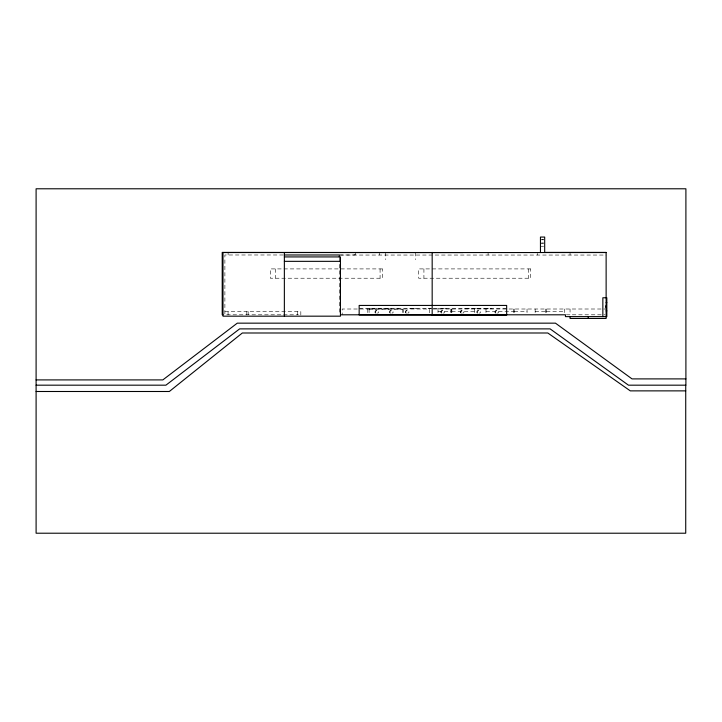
<?xml version="1.0" encoding="UTF-8"?>
<svg xmlns="http://www.w3.org/2000/svg" width="722" height="722" viewBox="0 0 722 722"><rect width="100%" height="100%" fill="white"/><g stroke="black" fill="none" stroke-linecap="round" stroke-linejoin="round"><path stroke-width="0.54" stroke-dasharray="3.61 2.71" d="M541.509 239.542L543.63 239.542M541.509 239.812L543.63 239.812M541.509 242.935L543.63 242.935M540.453 243.332L543.63 243.332M540.453 246.247L543.63 246.247M283.241 254.983L224.885 254.983L224.885 314.801M339.322 254.983L354.809 254.983L354.809 252.402M340.405 255.047L606.128 255.047M359.159 308.384L431.494 308.384M433.281 308.384L506.663 308.384M431.494 308.502L428.101 308.384M464.598 308.429L467.549 308.429M468.181 308.429L469.616 308.429M472.675 308.429L474.363 308.429M474.769 308.429L476.403 308.429M476.935 308.429L478.37 308.429M478.876 308.429L480.563 308.429M483.614 308.429L485.933 308.429M486.438 308.429L488.668 308.429M490.021 308.429L491.465 308.429M433.146 309.007L606.128 309.007M369.095 309.386L402.434 309.386M438.01 311.39L450.799 311.39M451.692 311.39L474.291 311.39M485.987 311.39L513.468 311.39M514.226 311.39L527.033 311.39M535.146 311.39L545.471 311.39M546.491 311.39L564.487 311.39M224.885 311.597L300.821 311.597L300.821 316.173M226.681 314.801L298.448 314.801M566.382 314.801L570.046 314.801L570.046 309.007M572.32 314.801L605.054 314.801M570.046 252.402L570.046 255.047M564.487 309.007L564.487 314.801M546.491 309.007L546.491 313.095M545.471 309.007L545.471 313.095M537.646 253.377L537.646 255.047M535.146 309.007L535.146 314.801M528.351 268.909L528.351 278.223M527.033 309.007L527.033 314.801M514.226 309.007L514.226 314.801M513.468 309.007L513.468 313.095M488.09 252.547L488.09 255.047M485.987 309.007L485.987 313.095M474.291 309.007L474.291 313.095M451.846 309.007L451.846 312.87M451.692 309.007L451.692 313.095M450.799 309.007L450.799 313.095M446.142 308.384L444.698 308.384M444.075 308.384L443.146 308.384M442.676 308.384L441.241 308.384M439.003 308.384L437.568 308.384M438.01 309.007L438.01 313.095M429.283 312.87L429.283 309.007L342.192 309.007L342.192 314.801M423.922 268.909L423.922 278.223M416.089 308.384L414.347 308.384M415.565 252.402L415.565 259.694M413.733 308.384L411.973 308.384M411.666 308.384L409.906 308.384M403.517 309.007L403.517 312.87M402.434 309.007L402.434 314.801M398.869 308.384L395.791 308.384M391.459 308.384L390.024 308.384M389.393 308.384L388.463 308.384M388.003 308.384L386.559 308.384M385.936 308.384L385.007 308.384M385.747 252.402L385.747 259.694M384.636 308.384L383.003 308.384M381.117 308.384L378.283 308.384M380.079 268.909L380.079 278.223M379.447 252.402L379.447 255.047M377.651 308.384L376.216 308.384M374.231 308.384L371.298 308.384M370.882 308.384L369.213 308.384M369.095 309.007L369.095 312.87M367.778 309.007L367.778 314.801M355.603 252.402L355.603 255.047M339.322 258.034L339.322 314.801M297.708 311.597L297.708 314.801M275.651 268.909L275.651 278.223M248.16 311.597L248.16 314.801M246.798 311.597L246.798 314.801M228.107 252.402L228.107 254.983M228.071 311.597L228.071 314.801M495.184 312.996A1.841 1.841 0 0 1 496.781 310.234A1.841 1.841 0 0 1 498.37 312.996M496.113 313.222A1.327 1.327 0 0 1 495.761 311.218A1.327 1.327 0 0 1 497.801 311.218A1.327 1.327 0 0 1 497.44 313.222M477.043 312.996A1.841 1.841 0 0 1 478.641 310.234A1.841 1.841 0 0 1 480.229 312.996M477.973 313.222A1.327 1.327 0 0 1 477.621 311.218A1.327 1.327 0 0 1 479.652 311.218A1.327 1.327 0 0 1 479.3 313.222M460.501 312.996A1.841 1.841 0 0 1 462.098 310.234A1.841 1.841 0 0 1 463.686 312.996M461.43 313.222A1.327 1.327 0 0 1 461.078 311.218A1.327 1.327 0 0 1 463.118 311.218A1.327 1.327 0 0 1 462.757 313.222M441.052 312.996A1.841 1.841 0 0 1 442.649 310.234A1.841 1.841 0 0 1 444.238 312.996M441.981 313.222A1.327 1.327 0 0 1 441.629 311.218A1.327 1.327 0 0 1 443.669 311.218A1.327 1.327 0 0 1 443.308 313.222M405.529 312.996A1.841 1.841 0 0 1 407.118 310.234A1.841 1.841 0 0 1 408.715 312.996M406.45 313.222A1.327 1.327 0 0 1 406.098 311.218A1.327 1.327 0 0 1 408.138 311.218A1.327 1.327 0 0 1 407.786 313.222M389.681 312.996A1.841 1.841 0 0 1 391.279 310.234A1.841 1.841 0 0 1 392.867 312.996M390.611 313.222A1.327 1.327 0 0 1 390.259 311.218A1.327 1.327 0 0 1 392.299 311.218A1.327 1.327 0 0 1 391.938 313.222M375.196 312.996A1.841 1.841 0 0 1 376.785 310.234A1.841 1.841 0 0 1 378.373 312.996M376.117 313.222A1.327 1.327 0 0 1 375.765 311.218A1.327 1.327 0 0 1 377.805 311.218A1.327 1.327 0 0 1 377.453 313.222M382.344 268.909L270.353 268.909L270.353 278.223L382.344 278.223L382.344 268.909M530.616 268.909L418.625 268.909L418.625 278.223L530.616 278.223L530.616 268.909"/><path stroke-width="1.08" d="M606.128 252.547L223.008 252.547L223.008 316.173L340.45 316.173L340.45 256.924L284.36 256.924M284.36 254.983L339.322 254.983L339.322 256.924M284.36 261.337L340.45 261.337M606.128 302.689L606.823 302.689M606.128 305.433L606.146 306.074M606.128 306.29L606.146 306.931M606.128 307.157L606.146 307.798M606.128 310.902L606.823 310.902M223.008 314.801L222.214 314.801L222.214 252.402L462.874 252.547M340.45 314.801L565.461 314.801L565.461 316.615L606.823 316.615L606.823 297.762L602.852 297.762L602.852 316.615M432.171 314.963L359.159 314.963L359.159 305.433L506.663 305.433L506.663 315.117L432.171 315.117L432.171 252.402M685.9 378.897L632.021 378.897L555.471 323.158L237.276 323.158L162.829 379.907L36.1 379.907M36.1 385.178L165.916 385.178L239.632 328.88L550.119 328.88L628.465 385.178L685.9 385.178L685.9 188.785L36.1 188.785L36.1 533.215L685.729 533.215L685.729 385.178M685.729 390.873L630.306 390.873L547.817 332.995L242.339 332.995L169.327 391.495L36.1 391.495M588.159 316.615L588.222 318.447M570.046 316.615L570.046 318.447L606.128 318.447L606.128 252.402L544.686 252.402L544.686 237.06L540.453 237.06L540.453 252.547M284.36 252.547L284.36 316.173"/></g></svg>
